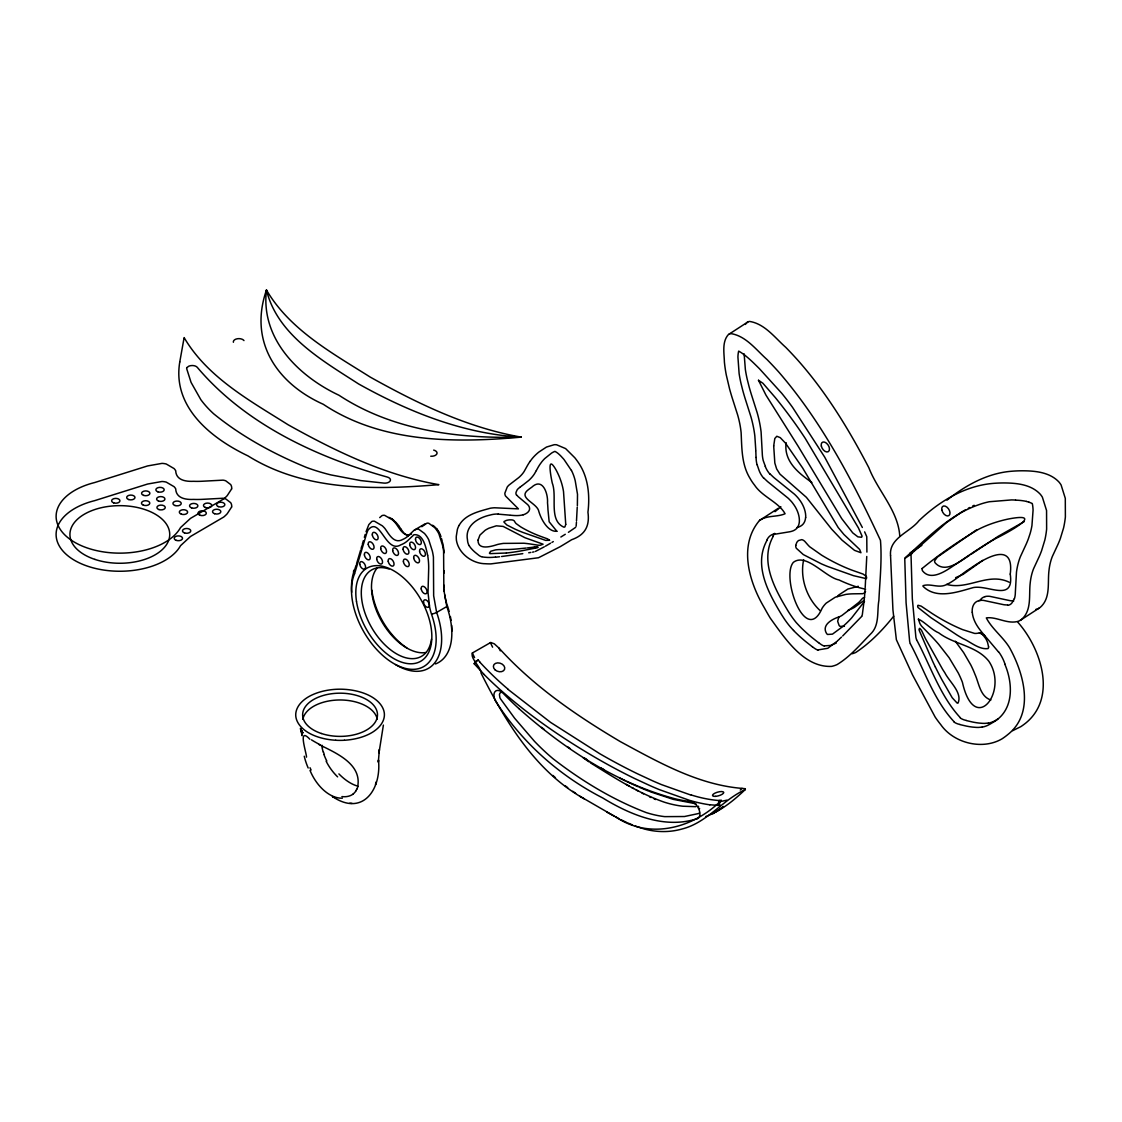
<?xml version="1.0" encoding="UTF-8"?>
<svg xmlns="http://www.w3.org/2000/svg" width="1122" height="1122" viewBox="0 0 1122 1122"><rect width="100%" height="100%" fill="white"/><g stroke="black" fill="none" stroke-linecap="round" stroke-linejoin="round"><path stroke-width="1.5" d="M744.138 353.851L745.359 369.517A110.307 67.278 57 0 0 747.252 379.404L749.033 386.473A188.286 114.837 57 0 0 751.263 394.145L757.182 412.756A102.972 62.804 57 0 1 761.095 431.914L762.273 453.4A30.518 18.611 57 0 0 763.241 460.595L765.386 466.472M866.899 552.094L866.773 537.003A19.789 12.062 57 0 0 866.731 536.611L864.641 531.87M576.498 520.86L577.241 507.158M866.759 556.47L865.188 587.704M576.442 522.207L576.147 526.204M443.807 573.342L443.947 570.621M865.02 590.144L864.445 597.956M379.054 752.834L379.362 749.622L378.324 762.231L378.479 759.987C381.494 788.906 363.5 815.54 334.693 797.994M577.367 505.671L577.507 494.311L575.263 480.987A128.427 74.15 0 0 0 571.477 470.427M864.347 599.022L862.299 614.814A22.692 13.843 57 0 1 862.201 615.179L862.047 615.627A8.92 5.442 57 0 1 861.906 616.006A5.344 3.254 57 0 1 861.71 616.343L861.71 616.343M379.138 751.922L383.387 725.093M911.12 554.1L911.078 554.268A19.789 12.062 57 0 0 911.022 554.759L912.326 598.741L915.889 637.352A22.692 13.843 57 0 0 916.001 637.815L916.141 638.418A8.92 5.442 57 0 0 916.295 638.951A5.344 3.254 57 0 0 916.492 639.484L916.506 639.526M803.675 559.682C799.691 577.83 806.732 598.363 820.294 610.775M375.505 784.601L376.094 782.076L375.646 784.012M357.68 786.662C362.111 763.731 335.31 752.694 318.9 744.489M361.102 548.518L361.901 545.755M362.308 544.366L363.388 540.636M360.653 550.046L356.572 563.665M364.355 537.312L365.239 534.367M351.705 592.248A63.744 36.802 60 0 1 354.706 569.696L356.109 565.179M354.58 573.721L366.473 534.1A98.007 56.577 60 0 1 367.637 530.944A57.755 33.337 60 0 1 367.96 530.201C379.965 514.984 385.659 554.156 400.806 544.829A61.429 35.469 60 0 0 407.482 540.86L413.766 534.885A20.042 11.571 60 0 1 414.046 534.703C423.555 533.749 426.037 548.013 427.594 555.236M366.038 531.772L368.843 524.591L371.775 521.52A12.314 7.111 60 0 1 374.453 521.225L382.322 525.811A25.161 14.53 60 0 1 384.958 528.532C389.18 534.423 394.201 544.549 403.064 539.289A56.815 32.804 60 0 0 407.735 536.372L413.892 530.426L416.823 529.037A9.495 5.484 60 0 1 418.716 529.233L424.439 533.427A17.447 10.07 60 0 1 427.089 536.905A15.904 9.186 60 0 1 428.73 539.78L432.335 551.07A57.685 33.309 60 0 1 433.429 557.017L433.653 595.768L436.64 612.43A63.744 36.802 60 0 1 395.533 664.561M723.648 806.578L718.725 810.112M1014.358 598.503L1012.353 602.304A15.568 9.495 57 0 1 1007.738 605.333M767.055 540.215C753.521 564.478 767.644 591.434 780.337 612.612A109.129 66.563 57 0 0 781.754 614.926L784.054 618.503A54.908 33.492 57 0 0 790.056 626.581L793.549 630.452M773.296 536.162C759.762 560.425 773.899 587.367 786.578 608.559A64.81 39.536 57 0 0 796.241 622.584L799.804 626.399A72.257 44.067 57 0 0 802.44 629.049L805.694 632.107A126.015 76.857 57 0 0 812.09 637.619L818.555 642.71M356.698 789.299L355.8 790.884M536.344 470.539L538.209 467.145A111.036 64.108 0 0 1 539.92 464.41L541.73 461.927A65.048 37.559 0 0 1 544.773 458.547L551.505 453.134A23.688 13.674 0 0 1 554.142 451.689L554.913 451.367A17.952 10.364 0 0 1 556.764 452.475L556.877 452.545A25.652 14.81 0 0 1 557.718 453.162L557.957 453.344A60.812 35.105 0 0 1 562.571 457.93L562.949 458.281A127.109 73.393 0 0 1 564.142 459.697L571.393 470.441M536.274 470.679L534.465 473.835A60.714 35.062 0 0 1 528.771 480.44L522.487 485.377M893.701 616.216C882.888 629.751 870.321 642.864 855.82 652.429A69.017 42.089 57 0 1 852.229 653.747M484.129 674.476L474.199 663.747L475.419 661.615L478.168 660.031L480.258 662.387M838.919 616.707L837.657 621.293L839.116 625.459A3.1 1.893 57 0 0 840.069 626.357L844.417 626.286M459.052 525.447C465.237 514.325 478.982 511.436 490.258 508.238A21.991 12.693 0 0 1 494.564 507.775L518.42 508.869L505.503 495.98A17.391 10.042 0 0 1 504.844 493.231L507.214 487.088A23.955 13.829 0 0 1 509.051 485.041L518.799 477.551A49.789 28.737 0 0 0 524.114 471.521L526.639 466.976A129.829 74.964 0 0 1 530.061 461.394M865.553 591.532L864.473 592.809A12.693 7.742 57 0 1 862.664 593.692L853.449 593.818A129.353 78.905 57 0 0 845.82 594.408L835.329 597.185L826.255 603.089A64.305 39.214 57 0 0 822.131 608.208C805.512 646.412 780.73 576.722 793.394 562.318C806.283 552.487 825.568 577.451 838.99 579.948C847.461 583.945 856.535 587.395 865.623 589.176M745.317 324.44L747.266 322.266A12.651 7.714 57 0 1 749.72 321.453C764.839 323.865 774.951 337.792 785.779 347.371A274.357 167.332 57 0 1 797.433 359.783C826.199 392.139 848.891 429.46 868.849 467.734C877.783 490.903 898.161 510.566 899.774 536.064M530.075 461.394L531.87 458.996A75.553 43.618 0 0 1 534.913 455.602A77.642 44.824 0 0 1 538.826 452.082L546.47 447.061L554.184 444.719A7.461 4.306 0 0 1 556.638 444.789L565.628 448.604L574.843 457.79A161.792 93.406 0 0 1 578.84 463.274C588.349 477.523 589.962 495.559 587.942 512.193C589.807 525.783 585.375 534.857 571.645 539.724A779.103 449.81 0 0 1 560.018 546.779L538.504 557.746L490.875 563.889A40.701 23.492 0 0 1 485.405 563.735C472.236 563.665 458.533 553.497 456.416 540.271A98.147 56.661 0 0 1 456.275 536.316L457.369 529.458A56.381 32.552 0 0 1 459.052 525.447M905.089 557.802C927.74 537.873 949.226 514.928 978.51 504.816A184.625 112.607 57 0 1 989.338 501.73L1011.553 499.921A215.55 131.47 57 0 1 1014.709 500.019L1015.55 500.047M911.345 553.749L946.463 522.642L961.259 512.263M861.598 616.511L842.692 635.95M775.022 511.674L780.87 506.765M864.487 601.406L851.808 617.703A206.392 125.874 57 0 1 849.172 620.536A252.436 153.966 57 0 1 842.832 626.497L832.468 634.14L827.573 634.463A3.1 1.893 57 0 1 826.619 633.579C821.08 624.744 832.748 618.825 839.663 616.679A96.983 59.157 57 0 0 842.005 615.417L858.526 602.626A65.244 39.789 57 0 0 860.588 600.522L862.383 598.461A9.186 5.596 57 0 1 863.309 597.858L864.473 597.731M379.713 517.607L381.971 515.643A12.314 7.111 60 0 1 384.65 515.335L392.504 519.921A25.161 14.53 60 0 1 395.154 522.642C399.488 527.663 403.05 537.803 411.592 534.044M421.774 526.709L427.005 523.147A9.495 5.484 60 0 1 428.899 523.343L434.635 527.55A17.447 10.07 60 0 1 437.285 531.029A15.904 9.186 60 0 1 438.912 533.89L442.517 545.194A57.685 33.309 60 0 1 443.611 551.14L443.835 589.877L446.822 606.539A63.744 36.802 60 0 1 435.476 663.943M839.887 638.614L841.472 637.114M839.186 639.288L837.769 640.62M837.166 641.195L827.784 648.292L818.078 649.904M745.345 788.738L742.049 788.387L740.254 790.028M745.387 789.509L745.12 789.678C722.344 800.084 707.042 822.777 681.966 829.018C669.175 832.678 655.472 832.272 642.752 828.555M745.12 789.678C733.578 800.687 720.759 811.024 705.64 816.606M742.049 788.387C698.108 784.797 658.53 762.273 620.494 741.712C576.428 715.626 533.497 686.173 498.939 648.039L494.311 643.832L490.735 642.471L472.348 653.004C470.3 658.909 480.945 666.777 481.156 673.326C505.559 721.839 535.531 771.417 584.183 798.808M575.642 527.34L568.405 532.305M759.51 520.468C738.052 545.741 749.244 582.416 764.489 608.04A166.421 101.513 57 0 0 770.239 618.082C784.825 638.166 803.801 667.66 831.584 666.384A69.017 42.089 57 0 0 837.068 664.589C850.504 656.454 860.77 643.958 871.738 632.85C879.564 624.169 876.955 610.957 878.891 600.326C879.83 580.369 882.088 560.299 880.461 540.341C852.846 481.128 821.795 421.69 778.682 371.943A274.357 167.332 57 0 0 767.027 359.531C756.214 349.952 746.088 336.025 730.983 333.613A12.651 7.714 57 0 0 728.515 334.426C721.811 341.677 724.167 353.065 724.405 362.069A132.13 80.588 57 0 0 725.415 370.008A125.987 76.843 57 0 0 726.313 375.085L729.581 388.941A205.621 125.412 57 0 0 731.923 397.006L737.687 415.07A84.416 51.486 57 0 1 741.123 432.615C741.894 448.169 741.516 464.508 749.987 478.323A29.481 17.98 57 0 0 754.545 485.097C762.189 496.751 778.822 502.221 785.077 513.75C777.055 517.312 766.971 515.04 759.51 520.468L778.261 508.308M946.996 500.16C965.355 485.489 987.192 473.288 1011.02 471.296A274.357 167.332 57 0 1 1022.647 470.791C1035.171 470.847 1049.435 472.18 1058.649 481.689A12.651 7.714 57 0 1 1061.117 485.027L1065.297 498.35L1065.381 516.933A132.13 80.588 57 0 1 1064.399 523.862A125.987 76.843 57 0 1 1063.544 528.041L1060.332 538.588A205.621 125.412 57 0 1 1058.018 544.282L1052.338 556.484A84.416 51.486 57 0 0 1048.972 570.579C1047.443 582.921 1050.837 598.012 1040.304 607.325A29.481 17.98 57 0 1 1035.788 609.456M864.291 600.214L854.501 607.311A96.983 59.157 57 0 1 852.159 608.573L847.755 610.536M519.71 487.411L522.193 485.588M971.343 554.072L998.187 536.316L1024.316 521.562M976.589 529.822L937.305 557.143L934.57 560.972A2.931 1.795 57 0 0 935.075 562.767C945.005 574.099 960.25 561.126 969.604 555.25M982.732 560.397L962.985 574.436L955.607 577.676M729.272 334.019L748.023 321.86M910.054 553.034L921.849 545.376M912.06 553.497L904.809 558.476A19.789 12.062 57 0 0 904.767 558.812L906.085 602.795L909.647 641.405A22.692 13.843 57 0 0 909.746 641.868L909.9 642.471A8.92 5.442 57 0 0 910.04 643.004A5.344 3.254 57 0 0 910.237 643.537L910.251 643.579M1020.263 620.354L1039.014 608.194M718.459 810.28L712.624 813.702L723.634 806.522M565.278 534.282L560.86 537.017M836.283 643.032L830.476 645.459L824.389 645.851M553.314 541.575L551.94 542.403M550.551 543.216L545.404 546.204M961.961 511.842L963.363 511.015M414.467 530.005L425.224 523.764M709.819 804.769L719.749 805.512A3.885 3.001 -89.7 0 1 721.278 800.379C693.761 827.924 649.806 840.294 615.347 816.676M727 800.14L718.585 801.964L719.749 805.512M544.254 546.863L535.418 551.435M964.064 510.622L965.481 509.809M968.342 508.252L969.787 507.481M972.704 506.008L974.177 505.293M1012.661 730.688L1020.697 726.719A166.421 101.513 57 0 0 1026.406 722.526C1057.078 696.622 1040.781 648.095 1017.991 622.43M697.309 818.625C665.051 829.368 630.522 814.979 602.738 797.966C559.71 775.877 522.642 743.059 496.359 702.358A8.106 4.67 60 0 1 494.507 698.627A8.864 5.119 60 0 1 494.003 696.369A9.789 5.652 60 0 1 494.872 691.839A9.369 5.414 60 0 1 503.133 693.256A252.576 145.832 60 0 0 518.799 708.529M773.381 534.465L789.411 531.828A58.695 35.806 57 0 0 791.585 531.323L792.581 531.001A31.36 19.13 57 0 0 793.899 530.44L795.007 529.808A22.202 13.534 57 0 0 798.345 525.811A20.434 12.468 57 0 0 799.355 521.506A20.533 12.524 57 0 0 792.861 503.371L792.23 502.53A23.674 14.432 57 0 0 790.898 500.987L789.608 499.627A33.674 20.533 57 0 0 787.995 498.07L768.037 481.955A72.355 44.137 57 0 1 766.887 480.931L763.914 478.112M984.934 596.624L985.579 596.469A23.674 14.432 57 0 1 986.911 596.273L988.202 596.245A33.674 20.533 57 0 1 989.814 596.343L1009.73 600.593A72.355 44.137 57 0 0 1010.894 600.761L1013.741 600.957M978.679 600.677L979.324 600.522A23.674 14.432 57 0 1 980.656 600.34L981.946 600.298A33.674 20.533 57 0 1 983.559 600.396L1003.489 604.646A72.355 44.137 57 0 0 1004.639 604.814L1007.612 605.01M533.988 551.884L532.515 552.15M536.134 547.971L537.256 547.732A2.314 1.332 0 0 0 538.167 547.312L537.508 546.666A9.032 5.217 0 0 0 534.787 546.933L534.535 546.947M535.531 548.083L522.656 550.607A143.882 83.07 0 0 1 506.415 553.034M534.044 547.031L533.511 547.129A38.471 22.216 0 0 1 530.79 547.522L527.326 547.929M988.37 723.045L984.892 723.367A72.257 44.067 57 0 1 982.255 723.325L979.015 723.059A126.015 76.857 57 0 1 972.634 722.035L966.168 720.534M982.129 727.098L978.636 727.421A72.257 44.067 57 0 1 976 727.379L972.76 727.112A126.015 76.857 57 0 1 966.379 726.088L959.913 724.588M858.316 586.301L847.825 589.078L838.765 594.983A64.305 39.214 57 0 0 837.25 596.567M530.79 552.431L528.714 552.767M522.796 553.651L501.576 556.512M499.585 556.764L495.559 557.213M506.415 553.02L490.019 553.637A1.837 1.066 0 0 1 489.444 553.118L490.679 551.267L495.419 549.92A21.108 12.188 0 0 1 498.981 549.598L507.523 549.5A59.62 34.417 0 0 0 510.903 549.401L513.596 549.233A116.997 67.544 0 0 0 517.256 548.938L526.106 548.055M695.794 806.676L682.793 806.213A169.717 97.979 60 0 1 664.196 802.146C637.787 792.917 614.085 777.518 590.452 762.834M721.278 800.379L719.188 800.337M498.224 514.142L509.865 515.152M349.826 803.226L352.013 803.366M510.51 515.222L512.964 515.433A34.614 19.986 0 0 0 515.026 515.559L516.022 515.587A18.499 10.673 0 0 0 517.382 515.587L518.616 515.531A13.085 7.559 0 0 0 523.287 514.717M946.716 584.394C967.935 590.396 988.033 571.954 1009.169 582.206M1026.532 501.492L1027.023 501.618A43.506 26.535 57 0 1 1028.706 502.109L1028.902 502.165M388.913 517.396L390.007 517.789M990.88 699.988C980.053 696.538 979.001 683.088 974.906 674.182A64.305 39.214 57 0 0 970.74 664.827L963.616 652.583L955.327 641.209M691.433 795.26L661.573 784.643A531.407 306.811 60 0 1 652.401 780.716L637.394 773.745A670.353 387.034 60 0 1 599.723 753.689L550.579 722.386L508 689.357M635.375 826.115L641.279 828.064M649.961 791.655L673.312 799.369L694.574 803.534A5.54 3.198 60 0 1 696.257 804.193M432.503 525.278L433.288 525.657M628.124 823.127L632.471 824.922M639.231 787.237L648.418 791.024M407.959 536.007L406.655 535.348M654.084 798.878L655.585 799.523M626.749 781.543L637.703 786.606M649.554 796.816L651.069 797.518M620.943 819.719L626.679 822.454M619.54 777.953L625.192 780.828M642.079 793.1L643.509 793.843M998.398 651.826L984.695 635.613L979.366 632.724M619.526 818.976L606.764 812.062M613.86 815.904L579.808 796.213M636.314 790.042L637.759 790.828M601.14 768.065L603.973 769.636M632.009 787.658L633.439 788.457M629.119 786.031L626.244 784.39M391.003 518.294L391.901 518.855M333.585 797.293L332.421 796.55L334.132 797.644M584.113 757.785L586.932 759.608M433.681 525.895L436.949 529.037M309.854 739.23C297.274 725.892 306.46 752.68 306.516 757.126M572.753 791.319L575.628 793.268M567.297 746.593L570.074 748.528M583.117 757.729L588.994 761.866M392.125 519.009L394.523 520.987M812.314 646.763L805.834 641.672A126.015 76.857 57 0 1 799.439 636.16L796.199 633.103A72.257 44.067 57 0 1 793.549 630.452M565.264 785.835L567.69 787.63M744.419 354.959L743.928 354.58A43.506 26.535 57 0 0 742.245 353.346L742.049 353.206A30.448 18.569 57 0 0 738.669 351.116L738.43 352.14A40.168 24.502 57 0 0 737.925 357.034L739.118 373.57A110.307 67.278 57 0 0 741.011 383.458L742.792 390.526A188.286 114.837 57 0 0 745.022 398.198L750.941 416.809A102.972 62.804 57 0 1 754.84 435.967L755.807 450.497M541.547 727.337L544.184 729.44M405.617 534.633L404.467 533.623M811.851 482.488C798.443 473.077 783.577 461.17 786.143 442.699M960.334 717.715C940.138 696.061 930.376 665.57 916.604 639.778M954.149 721.825C933.644 699.819 924.36 669.974 910.363 643.832M552.936 775.442L555.446 777.728M518.799 708.529C563.903 748.669 616.301 783.142 675.149 798.808A252.534 145.804 60 0 0 690.815 801.613A9.425 5.442 60 0 1 697.561 806.732A9.425 5.442 60 0 1 699.805 815.484A9.383 5.428 60 0 1 697.323 818.625M770.155 474.059L773.128 476.878A72.355 44.137 57 0 0 774.292 477.902L794.236 494.017A33.674 20.533 57 0 1 795.863 495.559L797.153 496.934A23.674 14.432 57 0 1 798.485 498.477L799.13 499.304A20.533 12.524 57 0 1 805.694 517.508M395.379 521.814L397.286 523.918A19.27 11.122 60 0 1 397.973 524.773L398.619 525.643M404.257 533.413L403.457 532.529M984.695 635.613L982.311 632.78A58.695 35.806 57 0 1 980.123 630.045L979.127 628.699A31.36 19.13 57 0 1 977.809 626.805L976.687 625.038A22.202 13.534 57 0 1 973.321 617.619A20.434 12.468 57 0 1 972.297 612.275M403.261 532.291L401.059 529.247M516.709 495.054L517.845 496.303A42.664 24.642 0 0 0 518.336 496.78L527.578 504.535A19.859 11.458 0 0 1 528.21 505.237L528.658 505.84A13.955 8.064 0 0 1 529.065 506.513L529.219 506.863A12.118 6.998 0 0 1 523.175 514.83M437.075 529.177L437.734 530.075M398.843 525.952L400.919 529.037M300.486 729.216L302.519 732.287M438.155 530.678L439.179 532.403M301.692 731.123L302.94 733.017L300.976 729.945M469.122 545.587L470.244 547.284A42.608 24.6 0 0 0 471.226 548.476L472.53 549.878A74.318 42.902 0 0 0 475.321 552.473L478.379 554.941A10.322 5.961 0 0 0 481.647 556.821M301.467 730.717L302.561 732.68L300.878 729.566M862.341 527.466L824.67 457.089L792.581 407.412A184.625 112.607 57 0 0 781.725 393.261L759.44 368.717A215.55 131.47 57 0 0 756.27 365.576L755.429 364.748A103.126 62.902 57 0 0 744.447 354.875M439.263 532.571L440.245 534.703M300.373 728.416L301.902 731.558M500.3 650.844L498.939 648.039M490.37 642.597L492.6 647.184M472.348 653.004L474.564 657.604M300.892 729.314L301.706 731.418M440.399 535.082L441.002 536.835M324.328 754.657L323.431 751.978M1004.765 664.07C1013.376 684.083 1014.134 711.46 991.806 723.059A109.129 66.563 57 0 1 990.389 723.928L988.103 725.163A54.908 33.492 57 0 1 982.129 727.126M301.285 730.338L301.944 732.526M757.112 464.662L759.131 470.525A15.568 9.495 57 0 0 763.787 478.295M441.535 538.602L442.236 541.281M300.962 729.272L301.566 731.488M301.285 730.464L301.748 732.666M301.089 729.468L301.495 731.698M322.449 747.925L322.028 745.246M444.859 595.712L445.013 596.581A48.975 28.274 60 0 0 446.738 603.762M300.991 728.501L301.86 734.826M301.594 732.343L302.014 735.709M301.299 729.819L301.706 733.241M444.06 589.639L444.228 591.238M443.919 588.054L443.737 584.941M756.032 457.453L755.821 451.156M770.029 474.241A15.568 9.495 57 0 1 765.274 466.472M805.596 517.452A20.434 12.468 57 0 1 804.572 521.744A22.202 13.534 57 0 1 801.234 525.727L800.14 526.386A31.36 19.13 57 0 1 798.822 526.933L797.826 527.256A58.695 35.806 57 0 1 797.013 527.48M773.1 535.979A27.068 16.507 57 0 1 774.741 533.343M824.361 646.174A17.517 10.687 57 0 1 818.611 642.569M818.12 650.227A17.517 10.687 57 0 1 812.356 646.623M766.859 540.033A27.068 16.507 57 0 1 773.212 534.156M756.999 464.648A30.518 18.611 57 0 1 756.074 457.467M959.871 724.391A17.517 10.687 57 0 1 954.107 722.119M998.552 651.686A27.068 16.507 57 0 1 1004.961 664.084M972.199 612.233A20.533 12.524 57 0 1 978.707 600.733M1014.47 598.587A30.518 18.611 57 0 0 1015.354 592.346L1016.49 572.052A102.972 62.804 57 0 1 1020.319 556.849L1026.153 544.226A188.286 114.837 57 0 0 1028.355 538.826L1030.108 533.567A110.307 67.278 57 0 0 1031.945 525.587L1033.067 510.23A40.168 24.502 57 0 0 1032.577 504.97L1032.282 503.54A30.448 18.569 57 0 0 1028.902 502.179M1015.578 500.16A103.126 62.902 57 0 1 1026.518 501.394M979.829 600.747A20.533 12.524 57 0 1 984.962 596.68M997.963 718.851A64.81 39.536 57 0 1 988.44 723.185M966.112 720.338A17.517 10.687 57 0 1 960.362 718.066M935.355 666.973A206.392 125.874 57 0 1 932.705 661.447L919.339 630.704A4.025 2.454 57 0 1 919.058 629.147L919.675 628.334L921.078 629.779A9.186 5.596 57 0 1 922.018 631.335L923.841 635.234A65.244 39.789 57 0 0 925.902 639.456L942.522 669.175A96.983 59.157 57 0 0 944.878 672.835C949.352 681.811 962.634 692.611 958.034 703.115A3.1 1.893 57 0 1 957.094 703.045L952.185 697.702L941.737 679.427A252.436 153.966 57 0 1 935.355 666.973M519.738 487.425A17.994 10.393 0 0 0 517.158 489.823L516.204 491.969A9.186 5.301 0 0 0 516.471 495.054M498.238 514.03A15.96 9.214 0 0 0 490.132 515.054C478.365 517.565 464.676 525.615 467.481 539.864A38.218 22.061 0 0 0 469.038 545.601M495.489 557.045A26.928 15.554 0 0 1 482.348 556.933M474.199 663.747A3.885 1.01 -41 0 1 478.168 660.031M502.109 692.344A5.54 3.198 60 0 0 499.991 693.172A6.199 3.576 60 0 0 499.458 694.7L499.879 697.604A4.264 2.468 60 0 0 500.664 699.076L514.647 718.248L534.451 741.291A169.703 97.979 60 0 0 553.118 758.795C581.42 780.73 612.668 799.72 646.16 812.552A169.717 97.979 60 0 0 664.757 816.634L684.476 816.521L698.403 813.562A5.54 3.198 60 0 0 699.497 812.693M698.305 806.199A5.54 3.198 60 0 1 698.585 806.62M699.441 808.317A5.54 3.198 60 0 1 699.595 808.738M508.042 689.174A223.082 128.792 60 0 1 480.188 662.527M719.244 800.547A223.082 128.806 60 0 1 691.39 795.021M484.115 674.518A255.676 147.613 60 0 0 504.605 693.578C533.09 718.248 564.408 739.524 596.974 758.444A674.266 389.292 60 0 0 634.87 778.626L649.975 785.624A535.503 309.167 60 0 0 659.217 789.579L689.357 800.295A255.732 147.641 60 0 0 709.833 804.825M344.398 740.254A45.006 25.988 0 0 0 368.184 734.559A42.524 24.558 0 0 0 374.327 731.025A45.006 25.988 0 0 0 384.173 717.295A42.524 24.558 0 0 0 384.187 712.288A45.006 25.988 0 0 0 374.313 698.557A42.524 24.558 0 0 0 368.198 695.009A45.006 25.988 0 0 0 344.398 689.329A42.524 24.558 0 0 0 335.73 689.315A45.006 25.988 0 0 0 311.944 695.009A42.524 24.558 0 0 0 305.801 698.543A45.006 25.988 0 0 0 295.956 712.288A42.524 24.558 0 0 0 295.942 717.295A45.006 25.988 0 0 0 305.815 731.025A42.524 24.558 0 0 0 311.93 734.573A45.006 25.988 0 0 0 335.73 740.254M344.398 740.254A42.524 24.558 0 0 1 335.73 740.254M357.834 786.143A37.896 19.397 54.9 0 1 338.914 773.914M323.192 751.992A37.026 27.643 54.5 0 1 322.196 747.911M324.02 754.685A37.643 25.568 57.7 0 0 325.675 758.724A37.811 24.586 58.4 0 0 326.797 760.997M337.624 776.873A37.938 23.913 58.7 0 1 326.137 761.249M342.378 798.177A37.896 24.109 65.7 0 1 310.023 770.435M311.103 770.043A37.811 19.453 61.3 0 1 310.023 767.729M308.171 767.981A37.363 18.064 61.6 0 1 304.258 756.228M319.868 744.657A23.548 2.3 26.3 0 1 311.495 739.861M357.806 786.746A37.026 22.706 43.3 0 1 356.768 789.355M355.884 790.968A37.643 22.44 50.6 0 1 354.201 793.016A37.811 22.384 53.4 0 1 353.093 794.025M353.135 794.081A37.938 22.412 55.3 0 1 341.915 796.592M302.856 719.342A37.419 21.599 0 0 1 340.064 699.974A37.419 21.599 0 0 1 377.273 719.342M444.887 595.067A4.151 2.398 60 0 1 444.831 597.353M431.479 639.091A49.887 28.807 60 0 1 395.729 653.369A49.887 28.807 60 0 1 361.452 596.736A49.887 28.807 60 0 1 389.068 569.008M406.795 647.885A53.758 31.037 60 0 1 371.873 590.186M425.827 652.527A49.887 28.807 60 0 1 381.817 621.644A49.887 28.807 60 0 1 377.09 568.097M354.692 569.696A3.885 2.861 20.4 0 0 354.552 573.833A59.859 34.558 60 0 0 395.856 664.701A59.859 34.558 60 0 0 431.423 613.958A48.33 27.91 60 0 1 429.614 606.988L428.015 592.444L428.688 568.573A72.832 42.047 60 0 0 427.678 555.264M431.718 613.944A3.885 1.038 -18.5 0 0 436.64 612.43L446.822 606.539A3.885 1.052 -18.5 0 0 447.383 606.189M447.103 604.912A59.859 34.558 60 0 1 449.137 611.406M450.371 616.553A59.859 34.558 60 0 1 451.058 620.34M451.633 625.277A59.859 34.558 60 0 1 451.815 631.195M442.615 542.711A61.107 35.287 60 0 1 444.13 552.753M233.39 342.266A5.54 3.198 0 0 1 237.401 338.746A5.54 3.198 0 0 1 243.979 340.583M433.681 450.104A5.54 3.198 0 0 1 436.851 453.905A5.54 3.198 0 0 1 430.75 456.219M266.475 290.037C260.486 338.69 298.382 376.151 338.984 395.253C392.63 430.483 458.351 438.898 521.225 437.117C467.467 427.748 417.608 403.555 370.33 377.146C332.407 353.22 289.799 329.882 266.475 290.037C248.453 341.649 276.924 383.5 323.304 404.299C381.368 442.924 454.312 443.19 521.225 437.117C463.526 433.962 408.534 411.858 358.577 383.934C322.323 360.527 277.386 335.057 266.475 290.037M890.545 555.488L892.93 609.905L896.366 639.694L912.495 674.855L935.187 717.112A69.017 42.089 57 0 0 940.699 724.546C953.602 743.171 982.325 750.352 1001.96 738.879A166.421 101.513 57 0 0 1007.668 734.686C1035.087 713.241 1023.839 673.495 1009.604 647.759C1003.054 636.959 992.058 628.993 986.308 617.899C996.056 616.441 1006.672 623.958 1017.037 621.616A29.481 17.98 57 0 0 1021.567 619.484C1032.086 610.172 1028.692 595.095 1030.234 582.739A84.416 51.486 57 0 1 1033.6 568.658L1039.281 556.442A205.621 125.412 57 0 0 1041.581 550.748L1044.792 540.201A125.987 76.843 57 0 0 1045.662 536.021A132.13 80.588 57 0 0 1046.63 529.093L1046.56 510.51L1042.38 497.186A12.651 7.714 57 0 0 1039.912 493.848C1030.683 484.339 1016.434 483.007 1003.895 482.951A274.357 167.332 57 0 0 992.269 483.47C964.289 486.092 938.904 501.646 918.932 520.734C909.956 532.291 888.89 537.999 890.545 555.488M565.74 524.367L564.955 526.835A1.725 0.996 0 0 1 563.931 527.186C548.335 520.356 557.466 496.653 552.262 483.035C551.154 478.014 546.218 452.713 556.035 469.894A180.053 103.953 0 0 1 563.525 491.618L565.74 524.367M556.863 531.281C548.041 532.109 541.253 519.654 538.841 511.492C537.466 503.021 517.214 498.042 528.294 489.753A53.519 30.897 0 0 1 531.66 487.299C542.683 476.864 548.181 493.764 547.508 502.796A365.043 210.754 0 0 1 547.971 509.809L549.163 521.786L556.863 531.281M918.385 619.148L919.9 623.523A12.693 7.742 57 0 0 921.709 626.272L930.937 635.809A129.353 78.905 57 0 1 938.595 644.21L949.128 657.73L958.244 672.934A64.305 39.214 57 0 1 962.41 682.288C974.597 736.691 1009.043 690.942 988.791 661.167C976.519 645.655 954.107 644.575 938.777 632.878C931.709 629.947 924.388 621.658 918.385 619.148M773.703 445.897L774.825 463.035L776.634 468.912L779.916 474.087L806.367 497.312L831.668 529.177L842.033 540.159L854.515 550.355L860.953 552.725L859.606 549.401L843.926 534.479L838.19 527.522L802.623 467.944L785.442 443.078L780.253 437.65L776.817 436.262L774.811 438.492L773.703 445.897M1010.249 574.099C1014.372 602.682 988.061 584.59 973.279 587.577C957.417 592.023 936.365 599.695 922.957 586.245L923.083 585.656C929.872 583.398 937.501 587.746 944.514 585.446C954.163 581.687 961.442 573.791 970.235 568.503C984.934 558.167 1014.526 540.341 1010.249 574.099M758.486 380.274L765.975 395.154L798.107 446.177L841.724 518.63L852.72 532.852L857.895 536.849L861.528 537.27A2.931 1.795 57 0 0 862.019 535.979L858.442 527.943L805.287 438.464A279.785 170.642 57 0 0 790.323 416.949A333.318 203.292 57 0 0 775.386 397.665L762.946 383.289L758.486 380.274M179.772 361.957C172.059 407.468 211.679 438.548 248.018 455.911C304.735 491.268 374.678 489.977 438.87 484.662C385.112 475.293 335.254 451.1 287.989 424.691C250.052 400.764 207.444 377.427 184.12 337.582L179.772 361.957M988.594 646.833L988.51 647.66A3.787 2.314 57 0 1 987.977 648.586C979.015 649.778 970.909 642.05 962.999 638.628A265.199 161.75 57 0 1 956.884 634.94L930.853 617.605L918.034 607.507A2.104 1.29 57 0 1 918.091 605.263L921.134 606.132L932.27 613.594A191.666 116.898 57 0 0 962.704 629.652L974.541 633.397A22.51 13.73 57 0 0 976.897 633.341L979.422 633.018A5.975 3.647 57 0 1 982.507 634.407L985.705 638.544A17.812 10.855 57 0 1 987.584 642.555L988.594 646.833M795.736 545.446L795.807 546.793A3.787 2.314 57 0 0 796.339 548.279L803.324 554.591L821.332 563.833A265.199 161.75 57 0 0 827.447 566.414L853.463 575.656L866.24 578.643A2.104 1.29 57 0 0 866.184 576.343L863.141 574.099L852.005 570.172A191.666 116.898 57 0 1 821.584 555.138L809.733 546.793A22.51 13.73 57 0 1 807.377 544.324L804.839 541.421A5.975 3.647 57 0 0 801.753 539.654L798.555 540.524A17.812 10.855 57 0 0 796.69 542.627L795.736 545.446M478.028 540.159C477.776 550.678 491.548 546.414 497.551 544.479A37.924 21.893 0 0 1 503.427 543.399L523.96 543.23A75.623 43.66 0 0 1 531.996 544.268L538.462 545.236A7.489 4.32 0 0 0 540.397 545.194L543.076 544.198L524.984 537.733L503.161 526.414L496.331 525.825L489.024 528.167A36.339 20.981 0 0 0 485.181 530.257L479.921 535.096L478.028 540.159M922.13 568.517L922.074 569.078A2.931 1.795 57 0 0 922.564 570.874C930.39 580.789 944.023 572.08 951.989 566.778C966.617 557.045 980.88 546.695 996.308 538.223C1006.111 533.427 1047.247 511.52 1008.243 519.037A333.318 203.292 57 0 0 993.363 523.09A279.785 170.642 57 0 0 978.454 529.346C958.959 541 939.352 554.24 922.13 568.517M549.542 540.285L545.685 540.397L522.978 532.459A152.55 88.077 0 0 1 515.222 529.219L506.835 524.97L503.918 522.039A2.23 1.29 0 0 1 504.157 521.492L506.19 520.468A10.196 5.891 0 0 1 509.781 519.837L511.997 519.907A3.604 2.076 0 0 1 514.311 520.973L514.956 522.053A13.843 7.994 0 0 0 516.134 523.595L520.636 526.835A110.868 64.01 0 0 0 540.552 536.33L546.288 538.42A34.712 20.042 0 0 1 547.536 538.869L549.542 540.285M231.595 488.954L227.219 495.644A57.685 33.309 0 0 1 223.713 498.939L190.502 518.378L180.544 527.564A63.744 36.802 0 0 1 77.081 543.637A63.744 36.802 0 0 1 94.458 482.6A5.54 3.198 0 0 0 94.851 482.488L147.599 465.939L161.989 463.386A12.314 7.111 0 0 1 166.266 464.017L174.078 468.575A25.161 14.53 0 0 1 175.691 470.707C176.028 480.16 185.607 481.689 193.517 481.31A56.815 32.804 0 0 0 203.082 481.198L223.054 480.146A9.495 5.484 0 0 1 225.718 480.791L230.669 484.55A17.447 10.07 0 0 1 231.637 487.046A15.904 9.186 0 0 1 231.595 488.954M231.595 507.06L227.219 513.75A57.685 33.309 0 0 1 223.713 517.046L190.502 536.484L180.544 545.671A63.744 36.802 0 0 1 76.997 561.701A63.744 36.802 0 0 1 94.655 500.65L147.571 484.045L161.989 481.492A12.314 7.111 0 0 1 166.266 482.123L174.078 486.682A25.161 14.53 0 0 1 175.691 488.799C176.028 498.266 185.607 499.795 193.517 499.416A56.815 32.804 0 0 0 203.082 499.304L223.054 498.252A9.495 5.484 0 0 1 225.718 498.897L230.669 502.656A17.447 10.07 0 0 1 231.637 505.152A15.904 9.186 0 0 1 231.595 507.06M186.953 367.581L186.827 367.834A4.264 2.468 0 0 0 186.715 368.787L191.077 382.42L200.824 399.656A169.703 97.979 0 0 0 213.671 413.794C241.496 436.416 273.572 453.947 306.685 467.523A169.717 97.979 0 0 0 331.046 474.943L360.723 480.581L384.173 483.119A5.54 3.198 0 0 0 390.26 480.791A5.54 3.198 0 0 0 387.104 477.004C316.6 457.257 245.508 424.298 197.388 367.469A5.54 3.198 0 0 0 190.81 365.646A6.199 3.576 0 0 0 188.678 366.263L186.953 367.581M821.332 446.051A5.54 3.38 57 0 0 828.246 451.689A5.54 3.38 57 0 0 826.451 443.176A5.54 3.38 57 0 0 821.332 446.051M941.877 510.131A5.54 3.38 57 0 0 948.833 515.629A5.54 3.38 57 0 0 946.884 507.088A5.54 3.38 57 0 0 941.877 510.131M715.626 796.354A5.834 1.893 -16 0 0 723.732 792.398A5.834 1.893 -16 0 0 714.966 793.142A5.834 1.893 -16 0 0 715.626 796.354M495.054 669.82A5.848 4.264 19.1 0 0 504.577 669.301A5.848 4.264 19.1 0 0 497.607 662.878A5.848 4.264 19.1 0 0 495.054 669.82M321.355 733.493A37.419 21.599 0 0 0 377.483 714.784A37.419 21.599 0 0 0 321.355 696.075A37.419 21.599 0 0 0 321.355 733.493M372.308 534.942A4.151 2.398 60 0 0 377.062 539.794A4.151 2.398 60 0 0 376.263 533.525A4.151 2.398 60 0 0 372.308 534.942M359.741 564.254A4.151 2.398 60 0 0 364.496 569.092A4.151 2.398 60 0 0 363.696 562.823A4.151 2.398 60 0 0 359.741 564.254M376.697 559.135A4.151 2.398 60 0 0 381.452 563.987A4.151 2.398 60 0 0 380.653 557.718A4.151 2.398 60 0 0 376.697 559.135M380.695 548.588A4.151 2.398 60 0 0 385.449 553.441A4.151 2.398 60 0 0 384.636 547.171A4.151 2.398 60 0 0 380.695 548.588M388.198 561.238A4.151 2.398 60 0 0 392.966 566.077A4.151 2.398 60 0 0 392.153 559.808A4.151 2.398 60 0 0 388.198 561.238M392.686 550.523A4.151 2.398 60 0 0 397.44 555.376A4.151 2.398 60 0 0 396.641 549.107A4.151 2.398 60 0 0 392.686 550.523M403.078 549.317A4.151 2.398 60 0 0 407.833 554.156A4.151 2.398 60 0 0 407.034 547.887A4.151 2.398 60 0 0 403.078 549.317M403.401 561.701A4.151 2.398 60 0 0 408.156 566.554A4.151 2.398 60 0 0 407.356 560.285A4.151 2.398 60 0 0 403.401 561.701M423.541 602.598A4.151 2.398 60 0 0 428.366 607.254A4.151 2.398 60 0 0 427.356 600.901A4.151 2.398 60 0 0 423.541 602.598M421.213 588.924A4.151 2.398 60 0 0 425.967 593.762A4.151 2.398 60 0 0 425.168 587.493A4.151 2.398 60 0 0 421.213 588.924M368.24 544.394A4.151 2.398 60 0 0 372.995 549.233A4.151 2.398 60 0 0 372.181 542.964A4.151 2.398 60 0 0 368.24 544.394M364.398 554.941A4.151 2.398 60 0 0 369.152 559.794A4.151 2.398 60 0 0 368.353 553.525A4.151 2.398 60 0 0 364.398 554.941M409.712 544.759A4.151 2.398 60 0 0 414.467 549.598A4.151 2.398 60 0 0 413.653 543.328A4.151 2.398 60 0 0 409.712 544.759M415.505 539.696A4.151 2.398 60 0 0 420.259 544.535A4.151 2.398 60 0 0 419.46 538.28A4.151 2.398 60 0 0 415.505 539.696M413.681 557.943A4.151 2.398 60 0 0 418.436 562.781A4.151 2.398 60 0 0 417.636 556.512A4.151 2.398 60 0 0 413.681 557.943M419.586 551.407A4.151 2.398 60 0 0 424.34 556.246A4.151 2.398 60 0 0 423.541 549.99A4.151 2.398 60 0 0 419.586 551.407M356.501 601.476A53.758 31.037 60 0 0 418.716 662.26A53.758 31.037 60 0 0 406.262 580.411A53.758 31.037 60 0 0 356.501 601.476M94.893 559.401A49.887 28.793 0 0 0 169.731 534.451A49.887 28.793 0 0 0 94.893 509.514A49.887 28.793 0 0 0 94.893 559.401M157.936 491.843A4.151 2.398 0 0 0 164.177 489.767A4.151 2.398 0 0 0 157.936 487.691A4.151 2.398 0 0 0 157.936 491.843M113.701 502.866A4.151 2.398 0 0 0 119.942 500.791A4.151 2.398 0 0 0 113.701 498.715A4.151 2.398 0 0 0 113.701 502.866M143.307 505.124A4.151 2.398 0 0 0 149.787 503.301A4.151 2.398 0 0 0 143.826 500.973A4.151 2.398 0 0 0 143.307 505.124M158.44 501.001A4.151 2.398 0 0 0 164.92 499.178A4.151 2.398 0 0 0 158.945 496.85A4.151 2.398 0 0 0 158.44 501.001M159.015 509.584A4.151 2.398 0 0 0 165.243 507.509A4.151 2.398 0 0 0 159.015 505.419A4.151 2.398 0 0 0 159.015 509.584M175.004 505.517A4.151 2.398 0 0 0 181.231 503.441A4.151 2.398 0 0 0 175.004 501.366A4.151 2.398 0 0 0 175.004 505.517M191.638 507.915A4.151 2.398 0 0 0 197.879 505.84A4.151 2.398 0 0 0 191.638 503.75A4.151 2.398 0 0 0 191.638 507.915M181.399 514.199A4.151 2.398 0 0 0 187.64 512.123A4.151 2.398 0 0 0 181.399 510.047A4.151 2.398 0 0 0 181.399 514.199M176.294 540.383A4.151 2.398 0 0 0 182.521 538.294A4.151 2.398 0 0 0 176.294 536.218A4.151 2.398 0 0 0 176.294 540.383M184.555 532.95A4.151 2.398 0 0 0 190.782 530.874A4.151 2.398 0 0 0 184.555 528.799A4.151 2.398 0 0 0 184.555 532.95M143.644 495.391A4.151 2.398 0 0 0 149.885 493.315A4.151 2.398 0 0 0 143.644 491.24A4.151 2.398 0 0 0 143.644 495.391M128.75 499.556A4.151 2.398 0 0 0 134.977 497.481A4.151 2.398 0 0 0 128.75 495.405A4.151 2.398 0 0 0 128.75 499.556M205.284 507.453A4.151 2.398 0 0 0 211.763 505.643A4.151 2.398 0 0 0 205.789 503.315A4.151 2.398 0 0 0 205.284 507.453M218.369 506.597A4.151 2.398 0 0 0 224.849 504.788A4.151 2.398 0 0 0 218.888 502.46A4.151 2.398 0 0 0 218.369 506.597M200.081 515.279A4.151 2.398 0 0 0 206.322 513.203A4.151 2.398 0 0 0 200.081 511.127A4.151 2.398 0 0 0 200.081 515.279M214.597 513.722A4.151 2.398 0 0 0 220.838 511.646A4.151 2.398 0 0 0 214.597 509.57A4.151 2.398 0 0 0 214.597 513.722"/></g></svg>
